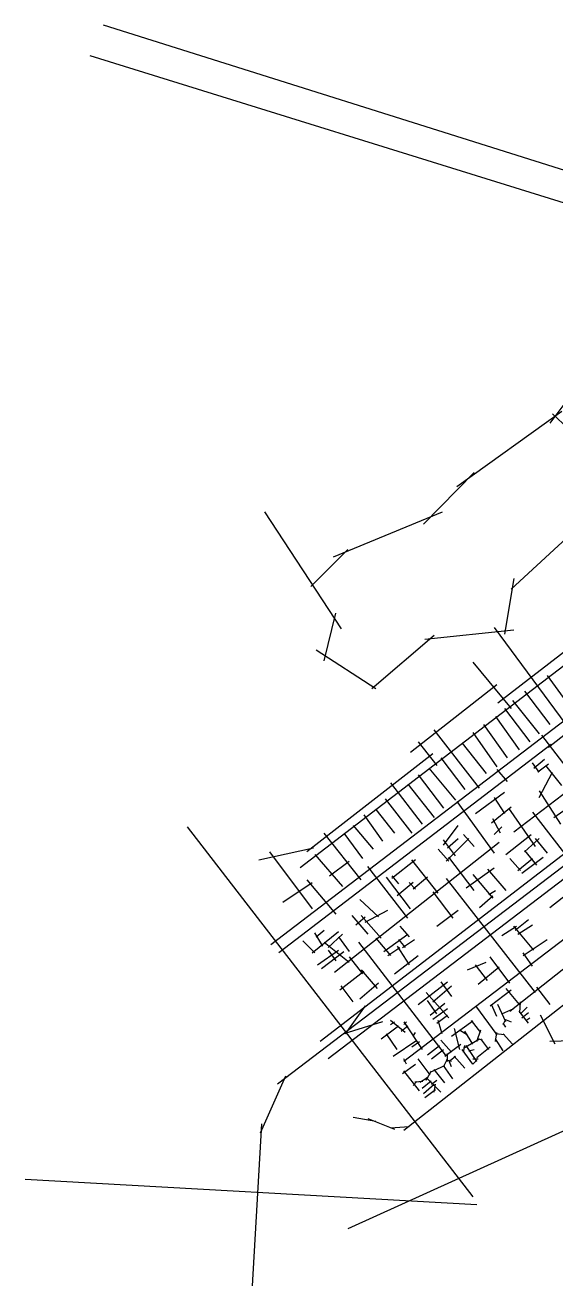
# Model space of a CAD drawing. Extents: x 184397 to 198233, y 8245483 to 8260899.
# Drawn here: x 184397 to 187902, y 8245483 to 8253818 of the extents above; entities that cross this region are included whole.
import ezdxf

# ---------------------------------------------------------------- set-up
doc = ezdxf.new("R2010")
doc.units = 0
doc.layers.add('AXIAL', color=7, linetype='CONTINUOUS')

msp = doc.modelspace()

# ---------------------------------------------------------------- linework, layer by layer
at = {"layer": 'AXIAL', "color": 92, "linetype": 'CONTINUOUS'}
for p, q in [((188450.132246, 8252703.755246), (184914.28175, 8253818.028534)), ((187853.51215, 8249045.070923), (188458.904241, 8249518.857191)), ((187625.393537, 8248483.548281), (188678.250858, 8249290.738579)), ((187528.880116, 8248413.355898), (186440.927867, 8247553.522261)), ((187599.070604, 8247483.331773), (187467.464781, 8247658.809573)), ((187748.224838, 8247597.391711), (187686.808872, 8247685.129979)), ((187370.95136, 8247334.177539), (187511.331704, 8247141.153855)), ((186897.165091, 8247228.890228), (187019.998919, 8247044.641065)), ((187151.607269, 8247149.925849), (187125.284336, 8247237.664749)), ((186914.714135, 8246948.13017), (186897.165091, 8246983.225099)), ((187379.725881, 8246018.10415), (184396.626032, 8246184.806796))]:
    msp.add_line(p, q, dxfattribs=at)
at = {"layer": 'AXIAL', "color": 102, "linetype": 'CONTINUOUS'}
for p, q in [((188406.262796, 8252501.95704), (184826.54285, 8253616.232855)), ((187625.393537, 8249817.168187), (187037.545436, 8249755.750325)), ((188107.9518, 8249790.84778), (187520.106226, 8249334.608028)), ((187353.402948, 8249606.596091), (187607.844494, 8249299.512468)), ((187511.331704, 8249457.441225), (186941.034541, 8249009.975994)), ((187844.737628, 8249518.857191), (188002.666384, 8249299.512468)), ((187695.583394, 8249413.572406), (187862.286671, 8249194.227684)), ((187563.975676, 8249299.512468), (187730.678322, 8249080.168378)), ((187616.619016, 8249352.15644), (187792.094288, 8249132.809822)), ((187423.595331, 8249194.227684), (187581.524087, 8248974.881066)), ((187502.559709, 8249246.869129), (187660.488465, 8249027.524406)), ((187353.402948, 8249141.583712), (187511.331704, 8248913.4651)), ((186993.678513, 8249080.168378), (187116.509814, 8248922.239622)), ((187283.213092, 8249071.393856), (187441.141848, 8248869.59565)), ((187090.189407, 8249001.204), (186256.676177, 8248351.939932)), ((187142.832747, 8248974.881066), (187300.761503, 8248764.310866)), ((186993.678513, 8248860.82176), (187160.379264, 8248641.477038)), ((187063.868369, 8248904.690578), (187239.343642, 8248694.118482)), ((186809.426823, 8248808.177789), (187019.998919, 8248536.189726)), ((186923.48613, 8248799.405794), (187098.963297, 8248580.059176)), ((186774.331895, 8248702.893004), (186949.809063, 8248474.77376)), ((187792.094288, 8248755.536344), (187932.476528, 8248536.189726)), ((186712.915929, 8248632.702516), (186835.749757, 8248474.77376)), ((187590.296082, 8248641.477038), (187765.77325, 8248387.035492)), ((186563.759168, 8248527.417731), (186695.367517, 8248369.488975)), ((186633.951551, 8248597.607588), (186756.785379, 8248422.13042)), ((186502.343201, 8248474.77376), (186625.177029, 8248308.071114)), ((186309.319517, 8248334.39152), (186493.569311, 8248123.821319)), ((186405.830411, 8248194.011176), (186537.438761, 8248290.524597)), ((186098.747421, 8248018.534008), (186291.771105, 8248150.142358)), ((187599.070604, 8247299.082611), (187985.117972, 8247606.165601)), ((187055.093848, 8247009.545505), (187134.058226, 8247070.961471)), ((187081.414886, 8246983.225099), (187160.379264, 8247044.641065)), ((187169.153785, 8247000.771615), (187274.43857, 8247079.735993)), ((185958.367077, 8246553.30828), (185896.949215, 8245482.901916)), ((186563.759168, 8246597.175203), (186712.915929, 8246570.854797))]:
    msp.add_line(p, q, dxfattribs=at)
at = {"layer": 'AXIAL', "color": 142, "linetype": 'CONTINUOUS'}
for p, q in [((188195.6907, 8251633.348882), (187862.286671, 8251185.883652)), ((187941.251049, 8251264.84803), (187248.118164, 8250764.740723)), ((187879.833188, 8251247.301513), (188151.82125, 8250992.859967)), ((185978.251045, 8250601.264531), (186484.79479, 8249825.942708)), ((186528.664239, 8250352.370421), (186282.99911, 8250106.705292)), ((187792.094288, 8248878.370172), (187748.224838, 8248939.786138)), ((187160.379264, 8248395.809382), (187256.892053, 8248527.417731)), ((187186.702197, 8248378.26097), (187256.892053, 8248439.678832)), ((187599.070604, 8248308.071114), (187669.26046, 8248229.106736)), ((186941.034541, 8247974.667085), (186783.105785, 8248185.237286)), ((186958.581058, 8248150.142358), (186853.296273, 8248062.403458)), ((187397.272398, 8247983.43908), (187485.011298, 8248062.403458)), ((187458.690259, 8248071.17798), (187502.559709, 8248097.498386)), ((186318.094039, 8247790.415396), (186370.735483, 8247834.284845)), ((186888.391201, 8247720.224907), (186967.355579, 8247772.868879)), ((186835.749757, 8247544.74774), (186993.678513, 8247667.581568)), ((186730.462445, 8247483.331773), (186607.628617, 8247378.046989)), ((187142.832747, 8247492.106295), (187213.022604, 8247395.593505)), ((187116.509814, 8247281.534199), (187055.093848, 8247369.272467)), ((187572.749566, 8247193.795299), (187555.201154, 8247220.118233)), ((186853.296273, 8247044.641065), (186783.105785, 8247149.925849)), ((187353.402948, 8247079.735993), (187300.761503, 8247167.474261)), ((187381.262762, 8247098.771811), (187406.04692, 8247176.248783)), ((187300.761503, 8246921.807237), (187230.571647, 8247000.771615)), ((187046.319958, 8246842.842859), (187081.414886, 8246904.260721)), ((187169.153785, 8246825.296342), (187098.963297, 8246913.032715))]:
    msp.add_line(p, q, dxfattribs=at)
at = {"layer": 'AXIAL', "color": 152, "linetype": 'CONTINUOUS'}
for p, q in [((187362.17747, 8250861.251618), (187028.773441, 8250519.073699)), ((187151.607269, 8250598.038077), (186432.153345, 8250299.728977)), ((187756.99936, 8248904.690578), (187827.189216, 8248966.106545)), ((187291.986982, 8247053.414955), (187397.272398, 8247114.830921)), ((187418.557676, 8247106.204903), (187381.900548, 8247116.784714)), ((187458.690259, 8247044.641065), (187406.04692, 8247114.830921)), ((187291.986982, 8247027.094548), (187300.761503, 8247070.961471)), ((187379.725881, 8246965.676687), (187309.536025, 8247070.961471)), ((187072.642891, 8246877.937787), (186993.678513, 8246983.225099)), ((187002.612129, 8246828.36695), (187055.093848, 8246860.391271)), ((187046.319958, 8246860.391271), (187142.832747, 8246763.878481)), ((187019.998919, 8246790.201414), (187078.034097, 8246837.327041)), ((187028.773441, 8246755.103959), (187098.963297, 8246816.521821)), ((187081.414886, 8246816.521821), (187116.509814, 8246842.842859)), ((187098.963297, 8246763.878481), (187107.737819, 8246816.521821))]:
    msp.add_line(p, q, dxfattribs=at)
at = {"layer": 'AXIAL', "color": 122, "linetype": 'CONTINUOUS'}
for p, q in [((188204.46459, 8250641.906895), (187607.844494, 8250089.156249)), ((186712.915929, 8249431.120818), (186318.094039, 8249685.560469)), ((187792.094288, 8248711.666894), (187879.833188, 8248878.370172)), ((187476.236776, 8248544.964248), (187607.844494, 8248650.249032)), ((187888.607078, 8248580.059176), (187976.345978, 8248641.477038)), ((187572.749566, 8248334.39152), (187739.452843, 8248465.99987)), ((187177.927675, 8248290.524597), (187327.082542, 8248439.678832)), ((187695.583394, 8248351.939932), (187792.094288, 8248439.678832)), ((186976.129469, 8248299.296592), (186818.200713, 8248176.462764)), ((187309.536025, 8248115.046798), (187493.785188, 8248246.655147)), ((187055.093848, 8248185.237286), (186958.581058, 8248106.272908)), ((186642.723546, 8247886.928185), (186791.880307, 8247965.892563)), ((187116.509814, 8247860.605252), (187256.892053, 8247965.892563)), ((186581.307579, 8247869.379774), (186642.723546, 8247922.023113)), ((187756.99936, 8247702.676496), (187625.393537, 8247860.605252)), ((186291.771105, 8247685.129979), (186467.248273, 8247825.510324)), ((186397.058417, 8247720.224907), (186493.569311, 8247807.963807)), ((186765.557374, 8247693.904501), (186923.48613, 8247807.963807)), ((186326.866033, 8247606.165601), (186467.248273, 8247702.676496)), ((186353.188967, 8247579.845195), (186502.343201, 8247693.904501)), ((186791.880307, 8247667.581568), (186870.844685, 8247720.224907)), ((186476.022795, 8247439.462955), (186633.951551, 8247562.296151)), ((187449.915738, 8247500.880817), (187370.95136, 8247606.165601)), ((187046.319958, 8247421.916439), (187195.474192, 8247255.213161)), ((187467.464781, 8247334.177539), (187607.844494, 8247439.462955)), ((187572.749566, 8247228.890228), (187520.106226, 8247342.952061)), ((187721.904432, 8247220.118233), (187660.488465, 8247299.082611)), ((186905.939613, 8247158.700371), (186809.426823, 8247237.664749)), ((187213.022604, 8247132.379333), (187354.106232, 8247234.419279)), ((187555.201154, 8247035.866543), (187502.559709, 8247114.830921)), ((187616.619016, 8247079.735993), (187555.201154, 8247149.925849)), ((187160.379264, 8246930.581127), (187186.702197, 8246983.225099)), ((187213.022604, 8246965.676687), (187177.927675, 8246974.450577))]:
    msp.add_line(p, q, dxfattribs=at)
at = {"layer": 'AXIAL', "color": 82, "linetype": 'CONTINUOUS'}
for p, q in [((188739.666825, 8250185.66967), (186212.806727, 8248246.655147)), ((187493.785188, 8249834.714703), (187967.571456, 8249194.227684)), ((187397.272398, 8248773.08286), (187098.963297, 8249159.132756)), ((188064.082351, 8248790.631272), (187809.6427, 8249124.035301)), ((187511.331704, 8248895.916688), (187581.524087, 8248816.95231)), ((187248.118164, 8248685.346487), (187493.785188, 8248343.166042)), ((187748.224838, 8248615.154104), (188336.07294, 8247851.833257)), ((186616.403139, 8248167.690769), (186370.735483, 8248474.77376)), ((186923.48613, 8247913.249223), (186660.271957, 8248255.427142)), ((186256.676177, 8248167.690769), (186449.699861, 8247939.56963)), ((187177.927675, 8248176.462764), (187765.77325, 8247421.916439)), ((186598.856623, 8247755.320467), (187177.927675, 8247000.771615)), ((188441.357724, 8247114.830921), (187862.286671, 8247097.284405)), ((186116.295833, 8246869.165792), (185949.592555, 8246491.890419)), ((186660.271957, 8246588.403208), (186835.749757, 8246518.210825))]:
    msp.add_line(p, q, dxfattribs=at)
at = {"layer": 'AXIAL', "color": 112, "linetype": 'CONTINUOUS'}
for p, q in [((187625.393537, 8250159.346737), (187563.975676, 8249790.84778)), ((187098.963297, 8249782.073258), (186686.592995, 8249431.120818)), ((185940.818665, 8248299.296592), (186300.545627, 8248378.26097)), ((186011.008521, 8248351.939932), (186291.771105, 8247974.667085)), ((187125.284336, 8248079.95187), (186949.809063, 8248299.296592)), ((187362.17747, 8248097.498386), (187195.474192, 8248316.845004)), ((187090.189407, 8248088.726391), (187221.797125, 8247913.249223)), ((186748.010857, 8247781.640874), (186616.403139, 8247930.797635)), ((186712.915929, 8247781.640874), (186809.426823, 8247667.581568)), ((186370.735483, 8247755.320467), (186537.438761, 8247623.712118)), ((187686.808872, 8247667.581568), (187844.737628, 8247772.868879)), ((186537.438761, 8247658.809573), (186625.177029, 8247544.74774)), ((187528.880116, 8247588.61719), (187388.500403, 8247474.557883)), ((187572.749566, 8247448.236845), (187660.488465, 8247342.952061)), ((187774.547772, 8247457.011367), (187862.286671, 8247342.952061)), ((187665.000357, 8247288.67431), (187669.26046, 8247360.498577)), ((187546.429159, 8247281.534199), (187625.393537, 8247316.629127)), ((186879.61668, 8247167.474261), (186923.48613, 8247202.569821)), ((186897.165091, 8247211.343711), (186914.714135, 8247228.890228)), ((187116.509814, 8247220.118233), (187186.702197, 8247272.759677)), ((186958.581058, 8247132.379333), (186976.129469, 8247158.700371)), ((187230.571647, 8247185.023305), (187265.666575, 8247044.641065)), ((187502.559709, 8247097.284405), (187511.331704, 8247158.700371)), ((187563.975676, 8247141.153855), (187502.559709, 8247149.925849)), ((186826.975235, 8247000.771615), (186984.903991, 8247106.058926)), ((186949.809063, 8247062.189477), (187002.450508, 8247097.284405)), ((187213.022604, 8247027.094548), (187142.832747, 8247106.058926)), ((187186.702197, 8246965.676687), (187186.702197, 8247018.320027))]:
    msp.add_line(p, q, dxfattribs=at)
at = {"layer": 'AXIAL', "color": 62, "linetype": 'CONTINUOUS'}
for p, q in [((189002.882892, 8250018.966393), (186019.783043, 8247737.773951)), ((187897.3816, 8247079.735993), (187800.86881, 8247272.759677)), ((186809.426823, 8246526.985347), (186932.260651, 8246535.759237))]:
    msp.add_line(p, q, dxfattribs=at)
at = {"layer": 'AXIAL', "color": 132, "linetype": 'CONTINUOUS'}
for p, q in [((186370.735483, 8249615.369981), (186449.699861, 8249931.227493)), ((187853.51215, 8248931.011616), (187783.322293, 8248878.370172)), ((187941.251049, 8248790.631272), (187835.963738, 8248922.239622)), ((187370.95136, 8248606.382109), (187563.975676, 8248746.761822)), ((187493.785188, 8248711.666894), (187563.975676, 8248606.382109)), ((187537.654638, 8248474.77376), (187485.011298, 8248571.284654)), ((187291.986982, 8248465.99987), (187362.17747, 8248387.035492)), ((187493.785188, 8248465.99987), (187546.429159, 8248518.64321)), ((187125.284336, 8248369.488975), (187195.474192, 8248290.524597)), ((187239.343642, 8248325.619525), (187160.379264, 8248430.90431)), ((187695.583394, 8248360.714454), (187774.547772, 8248264.201664)), ((187765.77325, 8248439.678832), (187844.737628, 8248343.166042)), ((187651.713944, 8248229.106736), (187748.224838, 8248308.071114)), ((187678.034982, 8248211.560219), (187818.417222, 8248316.845004)), ((186818.200713, 8248194.011176), (186862.070163, 8248141.367836)), ((187353.402948, 8248202.785697), (187485.011298, 8248044.856941)), ((187449.915738, 8248237.880626), (187572.749566, 8248097.498386)), ((186976.129469, 8248106.272908), (186932.260651, 8248150.142358)), ((186730.462445, 8247922.023113), (186607.628617, 8248036.08242)), ((187862.286671, 8247983.43908), (187993.892494, 8248088.726391)), ((186554.987173, 8247930.797635), (186660.271957, 8247807.963807)), ((186870.844685, 8247860.605252), (186932.260651, 8247790.415396)), ((187546.429159, 8247799.189286), (187642.940054, 8247860.605252)), ((187634.165532, 8247834.284845), (187721.904432, 8247904.474702)), ((187651.713944, 8247807.963807), (187748.224838, 8247869.379774)), ((186361.963488, 8247728.999429), (186309.319517, 8247816.738329)), ((186467.248273, 8247790.415396), (186537.438761, 8247693.904501)), ((186309.319517, 8247685.129979), (186230.355139, 8247764.094357)), ((186397.058417, 8247702.676496), (186449.699861, 8247632.486639)), ((186853.296273, 8247728.999429), (186932.260651, 8247606.165601)), ((186862.070163, 8247772.868879), (186905.939613, 8247720.224907)), ((187318.30802, 8247571.070673), (187441.141848, 8247623.712118)), ((186616.403139, 8247571.070673), (186721.687924, 8247448.236845)), ((186563.759168, 8247360.498577), (186484.79479, 8247465.783362)), ((186993.678513, 8247342.952061), (187186.702197, 8247492.106295)), ((187090.189407, 8247360.498577), (187213.022604, 8247465.783362)), ((187072.642891, 8247272.759677), (187169.153785, 8247351.724055)), ((187090.189407, 8247246.438639), (187186.702197, 8247316.629127)), ((187511.331704, 8247263.987683), (187476.236776, 8247342.952061)), ((187669.26046, 8247281.534199), (187713.12991, 8247325.403017)), ((187678.034982, 8247255.213161), (187721.904432, 8247290.308089)), ((186748.010857, 8247114.830921), (186862.070163, 8247202.569821)), ((186809.426823, 8247211.343711), (186835.749757, 8247228.890228)), ((187406.04692, 8247158.700371), (187344.630953, 8247237.664749)), ((187555.201154, 8247211.343711), (187572.749566, 8247246.438639)), ((187563.975676, 8247246.438639), (187607.844494, 8247228.890228)), ((187704.357915, 8247237.664749), (187730.678322, 8247255.213161)), ((187265.666575, 8247176.248783), (187318.30802, 8247141.153855)), ((187195.474192, 8246965.676687), (187239.343642, 8247000.771615)), ((187213.022604, 8246930.581127), (187195.474192, 8246974.450577)), ((187072.642891, 8246895.486199), (187169.153785, 8246939.355649)), ((187221.797125, 8246851.616749), (187160.379264, 8246939.355649))]:
    msp.add_line(p, q, dxfattribs=at)
at = {"layer": 'AXIAL', "color": 42, "linetype": 'CONTINUOUS'}
msp.add_line((190310.182391, 8249194.227684), (186897.165091, 8246509.43883), dxfattribs=at)
at = {"layer": 'AXIAL', "color": 72, "linetype": 'CONTINUOUS'}
for p, q in [((187871.058666, 8249062.619334), (186072.426383, 8247685.129979)), ((188555.41703, 8248799.405794), (186344.414445, 8247097.284405)), ((188581.738069, 8248737.987932), (186063.652493, 8246816.521821)), ((188660.702447, 8248711.666894), (186397.058417, 8246983.225099)), ((188011.440906, 8247816.738329), (186897.165091, 8246965.676687)), ((186642.723546, 8247334.177539), (186511.117723, 8247149.925849)), ((189818.847079, 8247351.724055), (186528.664239, 8245860.175394)), ((186756.785379, 8247228.890228), (186502.343201, 8247149.925849))]:
    msp.add_line(p, q, dxfattribs=at)
at = {"layer": 'AXIAL', "color": 52, "linetype": 'CONTINUOUS'}
msp.add_line((185467.032397, 8248518.64321), (187353.402948, 8246070.74749), dxfattribs=at)
at = {"layer": 'AXIAL', "color": 162, "linetype": 'CONTINUOUS'}
for p, q in [((187353.402948, 8246948.13017), (187283.213092, 8247044.641065)), ((187327.082542, 8247035.866543), (187362.17747, 8247044.641065)), ((187379.725881, 8246991.997093), (187467.464781, 8247062.189477)), ((187353.402948, 8246983.225099), (187388.500403, 8246983.225099)), ((187353.402948, 8246948.13017), (187379.725881, 8246974.450577)), ((186958.581058, 8246807.747931), (186984.903991, 8246834.068337)), ((186970.525051, 8246831.353647), (187022.796558, 8246836.575422)), ((187037.545436, 8246728.783553), (187107.737819, 8246781.426893))]:
    msp.add_line(p, q, dxfattribs=at)
at = {"layer": 'AXIAL', "color": 172, "linetype": 'CONTINUOUS'}
for p, q in [((186888.391201, 8246886.712309), (186976.129469, 8246948.13017)), ((187002.450508, 8246772.652371), (186897.165091, 8246904.260721))]:
    msp.add_line(p, q, dxfattribs=at)

doc.saveas('drawing.dxf')
